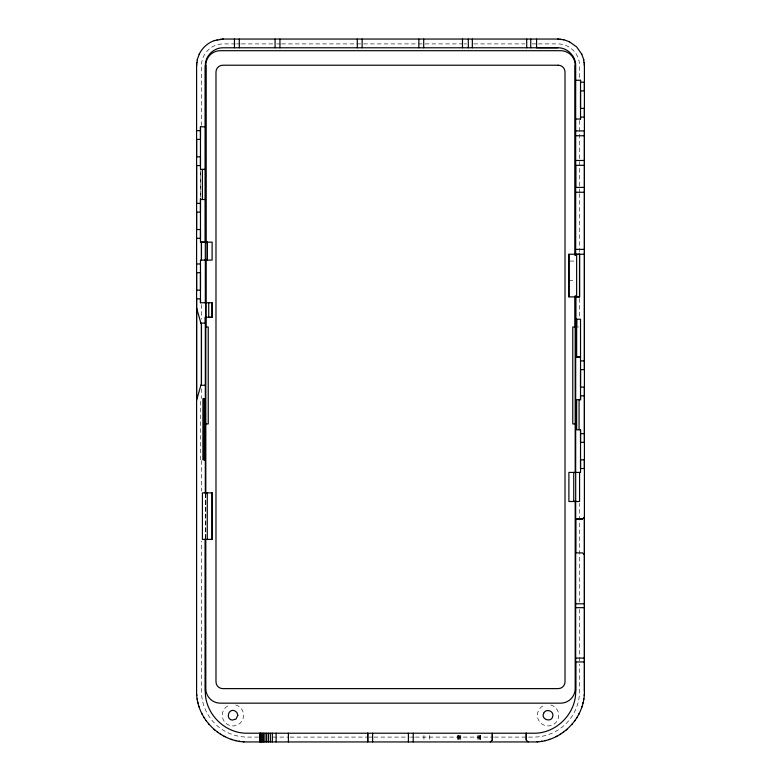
<?xml version="1.0" encoding="UTF-8"?>
<svg xmlns="http://www.w3.org/2000/svg" width="781" height="781" viewBox="0 0 781 781"><rect width="100%" height="100%" fill="white"/><g stroke="black" fill="none" stroke-linecap="round" stroke-linejoin="round"><path stroke-width="0.59" stroke-dasharray="3.9 2.93" d="M200.473 459.814L200.473 398.74M200.473 197.232L200.473 170.512M579.551 602.063L579.551 503.325M235.423 43.902L223.259 43.902A21.809 21.809 0 0 0 201.449 65.711L201.449 125.438M236.643 43.902L240.284 43.902M241.505 43.902L275.556 43.902M276.777 43.902L280.428 43.902M281.638 43.902L462.869 43.902M464.09 43.902L466.521 43.902M473.813 43.902L524.9 43.902M532.203 43.902L537.064 43.902M538.275 43.902L557.741 43.902A21.809 21.809 0 0 1 579.551 65.711L579.551 79.115M570.023 261.069L574.543 261.069M568.89 280.457L574.543 280.457M576.642 326.995L578.584 326.995M258.452 737.098L247.499 737.098A46.05 46.05 0 0 1 201.449 691.039L201.449 541.106M273.057 737.098L288.872 737.098M290.093 737.098L367.988 737.098M369.198 737.098L372.849 737.098M374.07 737.098L409.361 737.098M410.581 737.098L414.233 737.098M415.453 737.098L493.338 737.098M494.558 737.098L527.419 737.098M528.63 737.098L533.501 737.098A46.05 46.05 0 0 0 579.551 691.039L579.551 664.231M205.315 494.051L205.325 538.197M579.551 120.567L579.551 187.606M579.551 188.826L579.551 192.487M579.551 193.708L579.551 253.435M579.551 298.537L579.551 318.043M579.551 609.375L579.551 663.01M480.666 735.399L480.666 739.763M480.569 735.399L480.569 739.763M480.276 735.399L480.276 739.763M479.817 735.399L479.817 739.763M479.212 735.399L479.212 739.763M478.509 735.399L478.509 739.763M477.757 735.399L477.757 739.763M460.79 735.399L460.79 739.763M460.038 735.399L460.038 739.763M459.335 735.399L459.335 739.763M458.73 735.399L458.73 739.763M458.271 735.399L458.271 739.763M457.978 735.399L457.978 739.763M457.881 735.399L457.881 739.763M429.765 735.399L429.765 739.763M423.946 735.399L423.946 739.763M205.813 493.426L205.813 537.377M205.325 493.572L205.325 537.455M201.449 304.629L201.449 319.253M201.449 388.743L201.449 398.486M201.449 460.653L201.449 491.132M200.473 170.649L200.473 197.095M550.81 704.979A10.661 10.661 0 0 1 556.785 721.4A10.661 10.661 0 0 1 539.31 721.4A10.661 10.661 0 0 1 545.284 704.979M235.716 704.979A10.661 10.661 0 0 1 241.69 721.4A10.661 10.661 0 0 1 224.215 721.4A10.661 10.661 0 0 1 230.2 704.979"/><path stroke-width="1.17" d="M200.893 323.109L205.325 323.109L205.325 317.301L212.12 317.301L212.12 302.755L200.473 302.755L200.473 298.879L196.597 298.879L196.597 400.262L201.449 383.295L201.449 325.052L196.597 308.085M200.473 198.442L200.473 242.159L212.11 242.159L212.11 260.093L200.473 260.102L200.473 302.755M200.473 169.448L205.325 169.448L200.473 169.448L200.473 126.786L205.325 126.786M201.449 242.159L201.449 260.102L201.449 242.159L205.325 242.159M584.403 661.956L575.675 661.956L575.675 691.039C576.241 713.58 556.043 733.779 533.501 733.213L247.499 733.213C224.957 733.779 204.759 713.58 205.325 691.039L205.325 539.388M575.675 254.655L575.675 65.711C575.919 56.125 567.328 47.534 557.741 47.778L223.259 47.778C213.672 47.534 205.081 56.125 205.325 65.711L205.325 260.102L207.258 260.102L207.258 242.159L207.258 260.102M205.813 260.034L205.813 326.995L208.234 326.995L208.234 423.946L205.813 423.946M205.813 242.989L205.813 65.223A14.546 14.546 0 0 1 220.349 50.687L560.651 50.687A14.546 14.546 0 0 1 575.187 65.223L575.187 255.162M212.129 302.755L212.11 317.301L208.722 317.301L208.722 302.755M492.294 740.007L492.294 733.222L492.303 740.007L490.361 741.94M526.228 740.007L526.228 733.213L526.228 740.007L528.171 741.95M577.618 254.235L579.551 254.235L579.551 296.887L568.89 296.887L568.88 254.235L584.403 254.235M575.187 296.555L575.187 326.995L572.766 326.995L572.766 423.946L575.187 423.946M199.38 53.879L197.398 59.229L196.597 65.575L196.597 691.039C195.914 718.247 220.301 742.624 247.499 741.94L533.501 741.94C560.699 742.624 585.086 718.247 584.403 691.039L584.403 517.022L582.46 518.955L575.675 518.955L575.675 552.889L582.46 552.889L584.403 554.832M575.695 501.5L575.685 472.417L568.89 472.417L568.89 501.5L579.57 501.5L579.57 472.417M575.675 296.887L575.675 319.234L580.527 319.234L580.527 399.706L576.642 399.706L576.642 429.765L580.527 429.765L580.527 442.358L584.403 442.358L584.403 387.103L580.527 387.103L580.527 369.647L584.403 369.647L584.403 130.915L575.675 130.915M576.642 357.044L580.527 357.044L576.642 357.044L576.651 319.234L576.642 326.995M579.551 254.235L579.541 296.887L577.608 296.887M580.527 429.765L580.527 472.417L575.675 472.417M580.527 399.706L580.527 395.83L584.403 395.83M575.675 119.034L580.527 119.034L580.527 117.091L584.403 117.091L584.403 108.374L580.527 108.374L580.527 90.918L584.403 90.918L584.403 82.19L580.527 82.19L580.527 80.258L575.675 80.258M584.403 691.039L584.403 65.575L583.602 59.229L581.62 53.879M196.597 65.711L196.627 64.403M584.266 694.514L584.198 695.451M196.744 62.939L196.812 62.421M583.807 698.761L583.671 699.551M197.212 60.069L197.329 59.532M583.104 702.383L582.929 703.164M582.03 706.375L581.728 707.264M579.072 713.678L578.653 714.517M199.155 54.309C202.201 47.836 207.951 42.701 214.736 40.456M577.022 717.417L576.593 718.1M574.992 720.502L574.533 721.156M572.463 723.772L571.858 724.485M566.947 729.395L566.235 730.01M563.618 732.07L562.964 732.529M560.563 734.14L559.879 734.57M556.98 736.19L556.14 736.62M549.726 739.275L548.828 739.568M214.277 40.612L223.122 39.05L557.878 39.05L564.214 39.851L569.574 41.832M217.079 39.782L217.616 39.665M545.626 740.476L544.845 740.652M542.004 741.208L541.213 741.345M219.969 39.265L220.486 39.196M537.914 741.745L536.977 741.813M221.95 39.079L223.259 39.05M557.741 47.778L536.567 47.787L536.567 39.05M196.597 130.661L200.473 130.671M575.675 135.757L584.403 135.757M575.675 160.476L584.403 160.476M584.403 165.328L575.675 165.328L575.675 187.411L584.403 187.411M575.675 192.253L584.403 192.253M205.325 199.506L200.473 199.506L200.473 212.11L196.597 212.11L196.597 229.555L200.473 229.555L200.473 238.283L196.597 238.283M200.473 203.382L196.597 203.382L196.597 165.572L200.473 165.572L200.473 156.844L196.597 156.844L196.597 139.389L200.473 139.389L200.473 126.786M575.675 249.383L584.403 249.383M196.597 263.978L200.473 263.978M580.527 360.92L584.403 360.92M200.893 385.238L205.325 385.238M580.527 433.64L584.403 433.64M212.12 492.85L202.416 492.85L202.416 539.388L212.12 539.388L212.12 492.85L212.11 539.388M575.675 518.955L582.46 518.955M575.675 603.791L584.403 603.791M575.675 607.667L584.403 607.667M575.675 658.08L584.403 658.08M557.741 39.05L559.05 39.079M244.023 741.813L243.086 741.745M560.514 39.196L561.031 39.265M239.787 741.345L238.996 741.208M563.384 39.665L563.921 39.782M236.155 740.652L235.374 740.476M232.172 739.568L231.274 739.275M224.86 736.62L224.02 736.19M569.144 41.608L576.593 46.86L581.845 54.309M221.121 734.57L220.437 734.14M218.036 732.529L217.382 732.07M214.765 730.01L214.053 729.395M209.142 724.485L208.537 723.772M206.467 721.156L206.008 720.502M204.407 718.1L203.978 717.417M202.347 714.517L201.928 713.678M199.272 707.264L198.97 706.375M583.671 59.532L583.788 60.069M198.071 703.164L197.896 702.383M197.329 699.551L197.193 698.761M584.188 62.421L584.256 62.939M196.802 695.451L196.734 694.514M584.373 64.403L584.403 65.711M580.527 80.258L580.527 119.034M579.072 399.706L579.072 429.765M576.642 254.235L576.642 296.887M575.675 296.097L575.675 472.847M575.675 500.885L575.675 691.039M575.187 65.223L575.187 255.543M575.187 295.794L575.187 472.73M575.187 500.748L575.187 688.617A14.546 14.546 0 0 1 560.651 703.164L220.349 703.164A14.546 14.546 0 0 1 205.813 688.617L205.813 539.788M573.742 472.417L573.742 501.5M568.89 254.235L568.89 296.887M530.748 39.05L530.748 47.787M526.706 39.05L526.706 47.787M472.339 39.05L472.339 47.787M468.307 39.05L468.307 47.787M462.489 39.05L462.489 47.787M423.702 39.05L423.702 47.778M418.86 39.05L418.86 47.778M413.237 733.213L413.237 741.94M408.395 733.213L408.395 741.94M372.615 733.213L372.615 741.94M362.14 39.05L362.14 47.778M357.298 39.05L357.298 47.778M288.404 733.213L288.404 741.94M279.93 39.05L279.93 47.778M276.123 733.213L276.123 741.94M275.078 39.05L275.078 47.778M272.344 733.213L272.344 741.94M270.343 733.213L270.343 741.94M268.42 733.213L268.42 741.94M266.614 733.213L266.614 741.94M264.964 733.213L264.964 741.94M263.509 733.213L263.509 741.94M262.279 733.213L262.279 741.94M261.293 733.213L261.293 741.94M260.571 733.213L260.571 741.94M260.132 733.213L260.132 741.94M259.985 733.213L259.985 741.94M239.308 39.05L239.308 47.778M234.456 39.05L234.456 47.778M207.277 492.85L207.268 539.388M205.813 65.223L205.813 242.12M205.813 259.194L205.813 493.465M205.325 65.711L205.325 242.461M205.325 259.526L205.325 303.409M205.325 316.822L205.325 493.572M205.325 538.675L205.325 691.039M202.416 169.448L202.416 199.506M201.449 325.052L201.449 383.295M196.597 272.696L196.597 290.151L200.473 290.151L200.473 272.696L196.597 272.696M204.358 398.74L204.349 459.814L204.358 398.74M205.325 398.74L205.325 459.814L202.904 459.814L202.904 398.74L205.325 398.74M367.763 733.213L367.763 741.94L367.773 733.213M237.805 715.279L235.979 719.067L232.357 720.092C225.319 719.291 228.384 708.113 234.73 710.769L236.965 712.555L237.805 715.279M543.674 713.18C540.491 719.721 552.157 723.128 552.87 715.767C553.583 710.603 545.743 708.445 543.674 713.18M558.23 65.223L222.78 65.223A6.785 6.785 0 0 0 215.986 72.018L215.986 681.833A6.785 6.785 0 0 0 222.78 688.617L558.23 688.617A6.785 6.785 0 0 0 565.014 681.833L565.014 72.018A6.785 6.785 0 0 0 558.23 65.223M584.403 459.814L580.527 459.814L580.527 468.541L584.403 468.541L584.403 459.814"/></g></svg>
